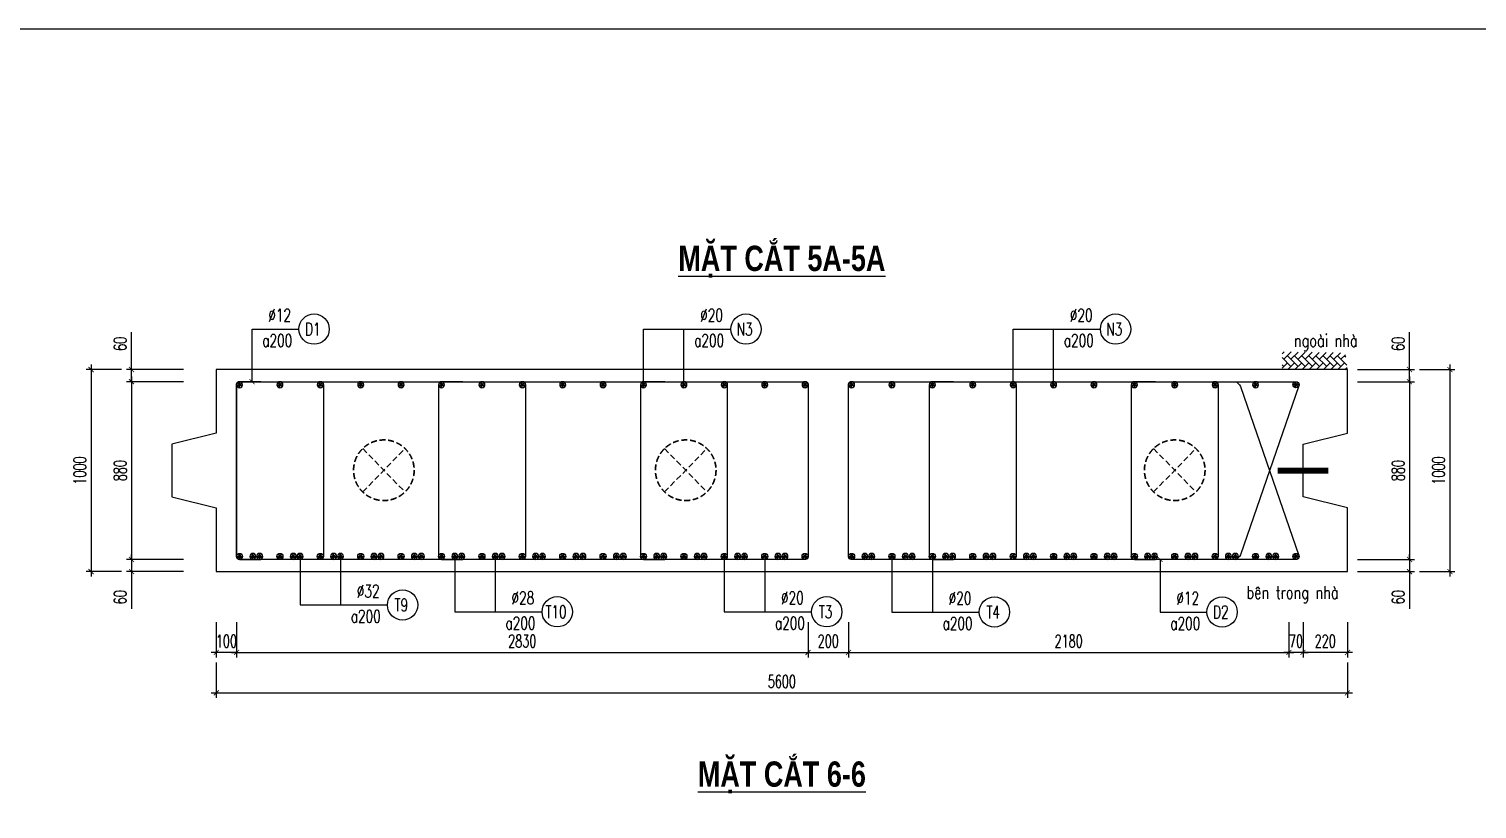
# Model space of a CAD drawing. Header units: millimetres. Extents: x -143570 to 58447, y -1448440 to -1202244.
# Drawn here: x 14641 to 43317, y -1225851 to -1210408 of the extents above; entities that cross this region are included whole.
import ezdxf
from ezdxf.enums import TextEntityAlignment as Align

# ---------------------------------------------------------------- set-up
doc = ezdxf.new("R2010")
doc.units = ezdxf.units.MM
doc.header["$LTSCALE"] = 30
doc.header["$PDMODE"] = 3
doc.linetypes.add('DASHED', pattern=[19.05, 12.7, -6.35])
doc.layers.get('0').update_dxf_attribs({"lineweight": 9})
doc.layers.get('Defpoints').update_dxf_attribs({"lineweight": 9})
for name, color, linetype in [('ccu11-Cotthep', 9, 'Continuous'), ('ccu11-Dim', 8, 'Continuous'), ('ccu11-Hatch', 8, 'Continuous'), ('ccu11-Text', 31, 'Continuous'), ('ccu11-Thay', 7, 'Continuous'), ('ccu11-Thep', 4, 'Continuous'), ('ccu11-Thep doc', 4, 'Continuous'), ('ccu11-Thepdai', 6, 'Continuous')]:
    doc.layers.add(name, color=color, linetype=linetype)
doc.layers.add('ccu11-Khuat', color=9, linetype='DASHED', lineweight=30)
doc.layers.add('Vicom_thep doc', color=1, linetype='Continuous', lineweight=35)
doc.styles.add('ccu11-dim', font='vnsimli.shx', dxfattribs={"width": 0.65, "bigfont": 'bigfont.shx'})
doc.styles.add('ccu11-VnAvH-B', font='')
doc.styles.add('ccu11-vnsimli', font='vnsimli.shx', dxfattribs={"width": 0.8, "bigfont": 'vns.shx'})
doc.styles.add('ccu11-vnsimple', font='vnsimple.shx', dxfattribs={"bigfont": 'bigfont.shx'})
doc.styles.add('ccu11_simli', font='vnsimli.shx', dxfattribs={"width": 0.8})
doc.styles.get('ccu11-VnAvH-B').set_extended_font_data('.VnAvantH', bold=True)
doc.dimstyles.new('ccu11-100', dxfattribs={"dimscale": 100, "dimtxt": 2.5, "dimasz": 1, "dimexe": 1, "dimexo": 2, "dimgap": 1, "dimtad": 1, "dimdec": 0, "dimdsep": 46, "dimtxsty": 'ccu11-dim', "dimblk": 'ARCHTICK', "dimcen": -1, "dimdle": 1, "dimclrd": 256, "dimclre": 256, "dimclrt": 3, "dimadec": 0, "dimazin": 2, "dimtfac": 0.1, "dimtdec": 0, "dimtmove": 0, "dimatfit": 1, "dimldrblk": 'ARCHTICK', "dimfxl": 1, "dimtvp": 0.833333, "dimtolj": 1, "dimtzin": 12, "dimarcsym": 0})
doc.dimstyles.new('ccu11-100x4', dxfattribs={"dimscale": 100, "dimtxt": 2.5, "dimasz": 1, "dimexe": 1, "dimexo": 2, "dimgap": 1, "dimtad": 1, "dimdec": 0, "dimlfac": 0.25, "dimdsep": 46, "dimtxsty": 'ccu11-dim', "dimblk": 'ARCHTICK', "dimcen": -1, "dimdle": 1, "dimclrd": 256, "dimclre": 256, "dimclrt": 3, "dimadec": 0, "dimazin": 2, "dimtfac": 0.1, "dimtdec": 0, "dimtmove": 0, "dimatfit": 1, "dimldrblk": 'ARCHTICK', "dimfxl": 1, "dimtvp": 0.833333, "dimtolj": 1, "dimtzin": 12, "dimarcsym": 0})

# ---------------------------------------------------------------- blocks, each defined once
blk = doc.blocks.new('MCT')
at = {"ltscale": 0.005}
for p, q in [((-0.49, 0), (0.49, 0)), ((0.35, -0.35), (-0.35, 0.35)), ((-0.35, -0.35), (0.35, 0.35)), ((0, -0.49), (0, 0.49))]:
    blk.add_line(p, q, dxfattribs=at)
blk.add_circle((0, 0), 0.492, dxfattribs=at)
blk = doc.blocks.new('*U302')
at = {"layer": 'ccu11-Thep doc', "xscale": -121.9200000001001, "yscale": 121.9200000001001, "zscale": 121.92, "rotation": 270}
blk.add_blockref('MCT', (0, 0), dxfattribs=at)
blk = doc.blocks.new('*U303')
at = {"layer": 'ccu11-Thep doc', "color": 0, "linetype": 'ByBlock', "lineweight": -2, "transparency": 16777216}
for p in [(0, 0), (800, 0), (1600, 0), (2400, 0), (3200, 0), (4000, 0), (4800, 0), (5600, 0), (6400, 0), (7200, 0), (8000, 0), (8800, 0), (9600, 0), (10400, 0), (11200, 0)]:
    blk.add_blockref('*U302', p, dxfattribs=at)
blk = doc.blocks.new('*U304')
at = {"layer": 'ccu11-Thep doc', "xscale": -121.9200000001001, "yscale": 121.9200000001001, "zscale": 121.92, "rotation": 270}
blk.add_blockref('MCT', (0, 0), dxfattribs=at)
blk = doc.blocks.new('*U305')
at = {"layer": 'ccu11-Thep doc', "color": 0, "linetype": 'ByBlock', "lineweight": -2, "transparency": 16777216}
for p in [(0, 0), (800, 0), (1600, 0), (2400, 0), (3200, 0), (4000, 0), (4800, 0), (5600, 0), (6400, 0), (7200, 0), (8000, 0), (8800, 0), (9600, 0), (10400, 0), (11200, 0)]:
    blk.add_blockref('*U304', p, dxfattribs=at)
blk = doc.blocks.new('*U306')
at = {"layer": 'ccu11-Thep doc', "xscale": -121.9200000001001, "yscale": 121.9200000001001, "zscale": 121.92, "rotation": 270}
blk.add_blockref('MCT', (0, 0), dxfattribs=at)
blk = doc.blocks.new('*U307')
at = {"layer": 'ccu11-Thep doc', "color": 0, "linetype": 'ByBlock', "lineweight": -2, "transparency": 16777216}
for p in [(0, 0), (800, 0), (1600, 0), (2400, 0), (3200, 0), (4000, 0), (4800, 0), (5600, 0), (6400, 0), (7200, 0), (8000, 0)]:
    blk.add_blockref('*U306', p, dxfattribs=at)
blk = doc.blocks.new('*U308')
at = {"layer": 'ccu11-Thep doc', "xscale": -121.9200000001001, "yscale": 121.9200000001001, "zscale": 121.92, "rotation": 270}
blk.add_blockref('MCT', (0, 0), dxfattribs=at)
blk = doc.blocks.new('*U309')
at = {"layer": 'ccu11-Thep doc', "color": 0, "linetype": 'ByBlock', "lineweight": -2, "transparency": 16777216}
for p in [(0, 0), (800, 0), (1600, 0), (2400, 0), (3200, 0), (4000, 0), (4800, 0), (5600, 0), (6400, 0), (7200, 0), (8000, 0)]:
    blk.add_blockref('*U308', p, dxfattribs=at)
blk = doc.blocks.new('_ARCHTICK')
at = {"color": 0, "linetype": 'ByBlock', "const_width": 0.15}
blk.add_lwpolyline([(-0.5, -0.5), (0.5, 0.5)], dxfattribs=at)
blk = doc.blocks.new('*D310')
at = {"layer": 'ccu11-Dim', "linetype": 'ByBlock', "lineweight": -2, "ltscale": 30, "transparency": 16777216}
for p, q in [((16671, -1217151), (16671, -1216411)), ((17699, -1217151), (16571, -1217151)), ((16671, -1217391), (16671, -1217151)), ((17699, -1217391), (16571, -1217391)), ((16671, -1217391), (16671, -1217491))]:
    blk.add_line(p, q, dxfattribs=at)
at = {"layer": 'Defpoints', "color": 0, "linetype": 'ByBlock', "ltscale": 30, "transparency": 16777216}
for p in [(17899, -1217151), (16671, -1217391), (17899, -1217391)]:
    blk.add_point(p, dxfattribs=at)
at = {"layer": 'ccu11-Dim', "linetype": 'ByBlock', "lineweight": -2, "ltscale": 30, "transparency": 16777216, "xscale": 100, "yscale": 100, "zscale": 100}
for p, rotation in [((16671, -1217151), 270), ((16671, -1217391), 90)]:
    blk.add_blockref('_ARCHTICK', p, dxfattribs=dict(at, rotation=rotation))
at = {"layer": 'ccu11-Dim', "color": 3, "linetype": 'ByBlock', "ltscale": 30, "transparency": 16777216, "insert": (16446, -1216643), "char_height": 250, "attachment_point": 5, "rotation": 90, "style": 'ccu11-dim'}
blk.add_mtext('\\A1;60', dxfattribs=at)
blk = doc.blocks.new('*D311')
at = {"layer": 'ccu11-Dim', "linetype": 'ByBlock', "lineweight": -2, "ltscale": 30, "transparency": 16777216}
for p, q in [((16671, -1217291), (16671, -1221011)), ((17699, -1217391), (16571, -1217391)), ((17699, -1220911), (16571, -1220911))]:
    blk.add_line(p, q, dxfattribs=at)
at = {"layer": 'Defpoints', "color": 0, "linetype": 'ByBlock', "ltscale": 30, "transparency": 16777216}
for p in [(17899, -1217391), (16671, -1220911), (17899, -1220911)]:
    blk.add_point(p, dxfattribs=at)
at = {"layer": 'ccu11-Dim', "linetype": 'ByBlock', "lineweight": -2, "ltscale": 30, "transparency": 16777216, "xscale": 100, "yscale": 100, "zscale": 100}
for p, rotation in [((16671, -1217391), 90), ((16671, -1220911), 270)]:
    blk.add_blockref('_ARCHTICK', p, dxfattribs=dict(at, rotation=rotation))
at = {"layer": 'ccu11-Dim', "color": 3, "linetype": 'ByBlock', "ltscale": 30, "transparency": 16777216, "insert": (16446, -1219151), "char_height": 250, "attachment_point": 5, "rotation": 90, "style": 'ccu11-dim'}
blk.add_mtext('\\A1;880', dxfattribs=at)
blk = doc.blocks.new('*D312')
at = {"layer": 'ccu11-Dim', "linetype": 'ByBlock', "lineweight": -2, "ltscale": 30, "transparency": 16777216}
for p, q in [((17699, -1220911), (16571, -1220911)), ((16671, -1220911), (16671, -1220811)), ((16671, -1220911), (16671, -1221151)), ((17699, -1221151), (16571, -1221151)), ((16671, -1221151), (16671, -1221890))]:
    blk.add_line(p, q, dxfattribs=at)
at = {"layer": 'Defpoints', "color": 0, "linetype": 'ByBlock', "ltscale": 30, "transparency": 16777216}
for p in [(16671, -1220911), (17899, -1220911), (17899, -1221151)]:
    blk.add_point(p, dxfattribs=at)
at = {"layer": 'ccu11-Dim', "linetype": 'ByBlock', "lineweight": -2, "ltscale": 30, "transparency": 16777216, "xscale": 100, "yscale": 100, "zscale": 100}
for p, rotation in [((16671, -1220911), 270), ((16671, -1221151), 90)]:
    blk.add_blockref('_ARCHTICK', p, dxfattribs=dict(at, rotation=rotation))
at = {"layer": 'ccu11-Dim', "color": 3, "linetype": 'ByBlock', "ltscale": 30, "transparency": 16777216, "insert": (16446, -1221659), "char_height": 250, "attachment_point": 5, "rotation": 90, "style": 'ccu11-dim'}
blk.add_mtext('\\A1;60', dxfattribs=at)
blk = doc.blocks.new('*D313')
at = {"layer": 'ccu11-Dim', "linetype": 'ByBlock', "lineweight": -2, "ltscale": 30, "transparency": 16777216}
for p, q in [((16471, -1217151), (15771, -1217151)), ((15871, -1217051), (15871, -1221251)), ((16471, -1221151), (15771, -1221151))]:
    blk.add_line(p, q, dxfattribs=at)
at = {"layer": 'Defpoints', "color": 0, "linetype": 'ByBlock', "ltscale": 30, "transparency": 16777216}
for p in [(16671, -1217151), (15871, -1221151), (16671, -1221151)]:
    blk.add_point(p, dxfattribs=at)
at = {"layer": 'ccu11-Dim', "linetype": 'ByBlock', "lineweight": -2, "ltscale": 30, "transparency": 16777216, "xscale": 100, "yscale": 100, "zscale": 100}
for p, rotation in [((15871, -1217151), 90), ((15871, -1221151), 270)]:
    blk.add_blockref('_ARCHTICK', p, dxfattribs=dict(at, rotation=rotation))
at = {"layer": 'ccu11-Dim', "color": 3, "linetype": 'ByBlock', "ltscale": 30, "transparency": 16777216, "insert": (15646, -1219151), "char_height": 250, "attachment_point": 5, "rotation": 90, "style": 'ccu11-dim'}
blk.add_mtext('\\A1;1000', dxfattribs=at)
blk = doc.blocks.new('*D314')
at = {"layer": 'ccu11-Dim', "linetype": 'ByBlock', "lineweight": -2, "ltscale": 30, "transparency": 16777216}
for p, q in [((39871, -1222151), (39871, -1222851)), ((40751, -1222151), (40751, -1222851)), ((40851, -1222751), (39771, -1222751))]:
    blk.add_line(p, q, dxfattribs=at)
at = {"layer": 'Defpoints', "color": 0, "linetype": 'ByBlock', "ltscale": 30, "transparency": 16777216}
for p in [(39871, -1221951), (40751, -1221951), (39871, -1222751)]:
    blk.add_point(p, dxfattribs=at)
at = {"layer": 'ccu11-Dim', "linetype": 'ByBlock', "lineweight": -2, "ltscale": 30, "transparency": 16777216, "xscale": 100, "yscale": 100, "zscale": 100, "rotation": 180}
blk.add_blockref('_ARCHTICK', (39871, -1222751), dxfattribs=at)
at = {"layer": 'ccu11-Dim', "linetype": 'ByBlock', "lineweight": -2, "ltscale": 30, "transparency": 16777216, "xscale": 100, "yscale": 100, "zscale": 100}
blk.add_blockref('_ARCHTICK', (40751, -1222751), dxfattribs=at)
at = {"layer": 'ccu11-Dim', "color": 3, "linetype": 'ByBlock', "ltscale": 30, "transparency": 16777216, "insert": (40311, -1222526), "char_height": 250, "attachment_point": 5, "style": 'ccu11-dim'}
blk.add_mtext('\\A1;220', dxfattribs=at)
blk = doc.blocks.new('*D315')
at = {"layer": 'ccu11-Dim', "linetype": 'ByBlock', "lineweight": -2, "ltscale": 30, "transparency": 16777216}
for p, q in [((18351, -1222951), (18351, -1223651)), ((40751, -1222951), (40751, -1223651)), ((18251, -1223551), (40851, -1223551))]:
    blk.add_line(p, q, dxfattribs=at)
at = {"layer": 'Defpoints', "color": 0, "linetype": 'ByBlock', "ltscale": 30, "transparency": 16777216}
for p in [(18351, -1222751), (40751, -1222751), (40751, -1223551)]:
    blk.add_point(p, dxfattribs=at)
at = {"layer": 'ccu11-Dim', "linetype": 'ByBlock', "lineweight": -2, "ltscale": 30, "transparency": 16777216, "xscale": 100, "yscale": 100, "zscale": 100, "rotation": 180}
blk.add_blockref('_ARCHTICK', (18351, -1223551), dxfattribs=at)
at = {"layer": 'ccu11-Dim', "linetype": 'ByBlock', "lineweight": -2, "ltscale": 30, "transparency": 16777216, "xscale": 100, "yscale": 100, "zscale": 100}
blk.add_blockref('_ARCHTICK', (40751, -1223551), dxfattribs=at)
at = {"layer": 'ccu11-Dim', "color": 3, "linetype": 'ByBlock', "ltscale": 30, "transparency": 16777216, "insert": (29551, -1223326), "char_height": 250, "attachment_point": 5, "style": 'ccu11-dim'}
blk.add_mtext('\\A1;5600', dxfattribs=at)
blk = doc.blocks.new('*D316')
at = {"layer": 'ccu11-Dim', "linetype": 'ByBlock', "lineweight": -2, "ltscale": 30, "transparency": 16777216}
for p, q in [((39591, -1222151), (39591, -1222851)), ((39871, -1222151), (39871, -1222851)), ((39591, -1222751), (39491, -1222751)), ((39871, -1222751), (39591, -1222751)), ((39871, -1222751), (39971, -1222751))]:
    blk.add_line(p, q, dxfattribs=at)
at = {"layer": 'Defpoints', "color": 0, "linetype": 'ByBlock', "ltscale": 30, "transparency": 16777216}
for p in [(39591, -1221951), (39871, -1221951), (39591, -1222751)]:
    blk.add_point(p, dxfattribs=at)
at = {"layer": 'ccu11-Dim', "linetype": 'ByBlock', "lineweight": -2, "ltscale": 30, "transparency": 16777216, "xscale": 100, "yscale": 100, "zscale": 100}
blk.add_blockref('_ARCHTICK', (39591, -1222751), dxfattribs=at)
at = {"layer": 'ccu11-Dim', "linetype": 'ByBlock', "lineweight": -2, "ltscale": 30, "transparency": 16777216, "xscale": 100, "yscale": 100, "zscale": 100, "rotation": 180}
blk.add_blockref('_ARCHTICK', (39871, -1222751), dxfattribs=at)
at = {"layer": 'ccu11-Dim', "color": 3, "linetype": 'ByBlock', "ltscale": 30, "transparency": 16777216, "insert": (39731, -1222526), "char_height": 250, "attachment_point": 5, "style": 'ccu11-dim'}
blk.add_mtext('\\A1;70', dxfattribs=at)
blk = doc.blocks.new('*D317')
at = {"layer": 'ccu11-Dim', "linetype": 'ByBlock', "lineweight": -2, "ltscale": 30, "transparency": 16777216}
for p, q in [((30069, -1222151), (30069, -1222851)), ((30869, -1222151), (30869, -1222851)), ((29969, -1222751), (30969, -1222751))]:
    blk.add_line(p, q, dxfattribs=at)
at = {"layer": 'Defpoints', "color": 0, "linetype": 'ByBlock', "ltscale": 30, "transparency": 16777216}
for p in [(30069, -1221951), (30869, -1221951), (30869, -1222751)]:
    blk.add_point(p, dxfattribs=at)
at = {"layer": 'ccu11-Dim', "linetype": 'ByBlock', "lineweight": -2, "ltscale": 30, "transparency": 16777216, "xscale": 100, "yscale": 100, "zscale": 100, "rotation": 180}
blk.add_blockref('_ARCHTICK', (30069, -1222751), dxfattribs=at)
at = {"layer": 'ccu11-Dim', "linetype": 'ByBlock', "lineweight": -2, "ltscale": 30, "transparency": 16777216, "xscale": 100, "yscale": 100, "zscale": 100}
blk.add_blockref('_ARCHTICK', (30869, -1222751), dxfattribs=at)
at = {"layer": 'ccu11-Dim', "color": 3, "linetype": 'ByBlock', "ltscale": 30, "transparency": 16777216, "insert": (30469, -1222526), "char_height": 250, "attachment_point": 5, "style": 'ccu11-dim'}
blk.add_mtext('\\A1;200', dxfattribs=at)
blk = doc.blocks.new('*D318')
at = {"layer": 'ccu11-Dim', "linetype": 'ByBlock', "lineweight": -2, "ltscale": 30, "transparency": 16777216}
for p, q in [((30869, -1222151), (30869, -1222851)), ((39591, -1222151), (39591, -1222851)), ((30769, -1222751), (39691, -1222751))]:
    blk.add_line(p, q, dxfattribs=at)
at = {"layer": 'Defpoints', "color": 0, "linetype": 'ByBlock', "ltscale": 30, "transparency": 16777216}
for p in [(30869, -1221951), (39591, -1221951), (39591, -1222751)]:
    blk.add_point(p, dxfattribs=at)
at = {"layer": 'ccu11-Dim', "linetype": 'ByBlock', "lineweight": -2, "ltscale": 30, "transparency": 16777216, "xscale": 100, "yscale": 100, "zscale": 100, "rotation": 180}
blk.add_blockref('_ARCHTICK', (30869, -1222751), dxfattribs=at)
at = {"layer": 'ccu11-Dim', "linetype": 'ByBlock', "lineweight": -2, "ltscale": 30, "transparency": 16777216, "xscale": 100, "yscale": 100, "zscale": 100}
blk.add_blockref('_ARCHTICK', (39591, -1222751), dxfattribs=at)
at = {"layer": 'ccu11-Dim', "color": 3, "linetype": 'ByBlock', "ltscale": 30, "transparency": 16777216, "insert": (35230, -1222526), "char_height": 250, "attachment_point": 5, "style": 'ccu11-dim'}
blk.add_mtext('\\A1;2180', dxfattribs=at)
blk = doc.blocks.new('*D319')
at = {"layer": 'ccu11-Dim', "linetype": 'ByBlock', "lineweight": -2, "ltscale": 30, "transparency": 16777216}
for p, q in [((18751, -1222151), (18751, -1222851)), ((30069, -1222151), (30069, -1222851)), ((18651, -1222751), (30169, -1222751))]:
    blk.add_line(p, q, dxfattribs=at)
at = {"layer": 'Defpoints', "color": 0, "linetype": 'ByBlock', "ltscale": 30, "transparency": 16777216}
for p in [(18751, -1221951), (30069, -1221951), (30069, -1222751)]:
    blk.add_point(p, dxfattribs=at)
at = {"layer": 'ccu11-Dim', "linetype": 'ByBlock', "lineweight": -2, "ltscale": 30, "transparency": 16777216, "xscale": 100, "yscale": 100, "zscale": 100, "rotation": 180}
blk.add_blockref('_ARCHTICK', (18751, -1222751), dxfattribs=at)
at = {"layer": 'ccu11-Dim', "linetype": 'ByBlock', "lineweight": -2, "ltscale": 30, "transparency": 16777216, "xscale": 100, "yscale": 100, "zscale": 100}
blk.add_blockref('_ARCHTICK', (30069, -1222751), dxfattribs=at)
at = {"layer": 'ccu11-Dim', "color": 3, "linetype": 'ByBlock', "ltscale": 30, "transparency": 16777216, "insert": (24410, -1222526), "char_height": 250, "attachment_point": 5, "style": 'ccu11-dim'}
blk.add_mtext('\\A1;2830', dxfattribs=at)
blk = doc.blocks.new('*D320')
at = {"layer": 'ccu11-Dim', "linetype": 'ByBlock', "lineweight": -2, "ltscale": 30, "transparency": 16777216}
for p, q in [((18351, -1222151), (18351, -1222851)), ((18751, -1222151), (18751, -1222851)), ((18351, -1222751), (18251, -1222751)), ((18751, -1222751), (18351, -1222751)), ((18751, -1222751), (18851, -1222751))]:
    blk.add_line(p, q, dxfattribs=at)
at = {"layer": 'Defpoints', "color": 0, "linetype": 'ByBlock', "ltscale": 30, "transparency": 16777216}
for p in [(18351, -1221951), (18751, -1221951), (18351, -1222751)]:
    blk.add_point(p, dxfattribs=at)
at = {"layer": 'ccu11-Dim', "linetype": 'ByBlock', "lineweight": -2, "ltscale": 30, "transparency": 16777216, "xscale": 100, "yscale": 100, "zscale": 100}
blk.add_blockref('_ARCHTICK', (18351, -1222751), dxfattribs=at)
at = {"layer": 'ccu11-Dim', "linetype": 'ByBlock', "lineweight": -2, "ltscale": 30, "transparency": 16777216, "xscale": 100, "yscale": 100, "zscale": 100, "rotation": 180}
blk.add_blockref('_ARCHTICK', (18751, -1222751), dxfattribs=at)
at = {"layer": 'ccu11-Dim', "color": 3, "linetype": 'ByBlock', "ltscale": 30, "transparency": 16777216, "insert": (18551, -1222526), "char_height": 250, "attachment_point": 5, "style": 'ccu11-dim'}
blk.add_mtext('\\A1;100', dxfattribs=at)
blk = doc.blocks.new('SHD')
at = {"layer": 'ccu11-Cotthep'}
blk.add_circle((300, 0), 300, dxfattribs=at)
at = {"layer": 'ccu11-Cotthep', "color": 31, "style": 'ccu11_simli', "width": 0.8}
blk.add_attdef('DK', text='', height=250, dxfattribs=at).set_placement((-101, 65), align=Align.BOTTOM_RIGHT)
blk.add_attdef('KH', text='', height=250, dxfattribs=at).set_placement((300, 0), align=Align.MIDDLE)
blk.add_attdef('KC', text='', height=250, dxfattribs=at).set_placement((-101, -142), align=Align.TOP_RIGHT)
blk = doc.blocks.new('*D321')
at = {"layer": 'ccu11-Dim', "linetype": 'ByBlock', "lineweight": -2, "ltscale": 30, "transparency": 16777216}
for p, q in [((41979, -1217151), (41979, -1216411)), ((40951, -1217151), (42079, -1217151)), ((41979, -1217391), (41979, -1217151)), ((40951, -1217391), (42079, -1217391)), ((41979, -1217391), (41979, -1217491))]:
    blk.add_line(p, q, dxfattribs=at)
at = {"layer": 'Defpoints', "color": 0, "linetype": 'ByBlock', "ltscale": 30, "transparency": 16777216}
for p in [(40751, -1217151), (40751, -1217391), (41979, -1217391)]:
    blk.add_point(p, dxfattribs=at)
at = {"layer": 'ccu11-Dim', "linetype": 'ByBlock', "lineweight": -2, "ltscale": 30, "transparency": 16777216, "xscale": 100, "yscale": 100, "zscale": 100}
for p, rotation in [((41979, -1217151), 270), ((41979, -1217391), 90)]:
    blk.add_blockref('_ARCHTICK', p, dxfattribs=dict(at, rotation=rotation))
at = {"layer": 'ccu11-Dim', "color": 3, "linetype": 'ByBlock', "ltscale": 30, "transparency": 16777216, "insert": (41754, -1216643), "char_height": 250, "attachment_point": 5, "rotation": 90, "style": 'ccu11-dim'}
blk.add_mtext('\\A1;60', dxfattribs=at)
blk = doc.blocks.new('*D322')
at = {"layer": 'ccu11-Dim', "linetype": 'ByBlock', "lineweight": -2, "ltscale": 30, "transparency": 16777216}
for p, q in [((41979, -1217291), (41979, -1221011)), ((40951, -1217391), (42079, -1217391)), ((40951, -1220911), (42079, -1220911))]:
    blk.add_line(p, q, dxfattribs=at)
at = {"layer": 'Defpoints', "color": 0, "linetype": 'ByBlock', "ltscale": 30, "transparency": 16777216}
for p in [(40751, -1217391), (40751, -1220911), (41979, -1220911)]:
    blk.add_point(p, dxfattribs=at)
at = {"layer": 'ccu11-Dim', "linetype": 'ByBlock', "lineweight": -2, "ltscale": 30, "transparency": 16777216, "xscale": 100, "yscale": 100, "zscale": 100}
for p, rotation in [((41979, -1217391), 90), ((41979, -1220911), 270)]:
    blk.add_blockref('_ARCHTICK', p, dxfattribs=dict(at, rotation=rotation))
at = {"layer": 'ccu11-Dim', "color": 3, "linetype": 'ByBlock', "ltscale": 30, "transparency": 16777216, "insert": (41754, -1219151), "char_height": 250, "attachment_point": 5, "rotation": 90, "style": 'ccu11-dim'}
blk.add_mtext('\\A1;880', dxfattribs=at)
blk = doc.blocks.new('*D323')
at = {"layer": 'ccu11-Dim', "linetype": 'ByBlock', "lineweight": -2, "ltscale": 30, "transparency": 16777216}
for p, q in [((40951, -1220911), (42079, -1220911)), ((41979, -1220911), (41979, -1220811)), ((41979, -1220911), (41979, -1221151)), ((40951, -1221151), (42079, -1221151)), ((41979, -1221151), (41979, -1221890))]:
    blk.add_line(p, q, dxfattribs=at)
at = {"layer": 'Defpoints', "color": 0, "linetype": 'ByBlock', "ltscale": 30, "transparency": 16777216}
for p in [(40751, -1220911), (41979, -1220911), (40751, -1221151)]:
    blk.add_point(p, dxfattribs=at)
at = {"layer": 'ccu11-Dim', "linetype": 'ByBlock', "lineweight": -2, "ltscale": 30, "transparency": 16777216, "xscale": 100, "yscale": 100, "zscale": 100}
for p, rotation in [((41979, -1220911), 270), ((41979, -1221151), 90)]:
    blk.add_blockref('_ARCHTICK', p, dxfattribs=dict(at, rotation=rotation))
at = {"layer": 'ccu11-Dim', "color": 3, "linetype": 'ByBlock', "ltscale": 30, "transparency": 16777216, "insert": (41754, -1221659), "char_height": 250, "attachment_point": 5, "rotation": 90, "style": 'ccu11-dim'}
blk.add_mtext('\\A1;60', dxfattribs=at)
blk = doc.blocks.new('*D324')
at = {"layer": 'ccu11-Dim', "linetype": 'ByBlock', "lineweight": -2, "ltscale": 30, "transparency": 16777216}
for p, q in [((42179, -1217151), (42879, -1217151)), ((42779, -1217051), (42779, -1221251)), ((42179, -1221151), (42879, -1221151))]:
    blk.add_line(p, q, dxfattribs=at)
at = {"layer": 'Defpoints', "color": 0, "linetype": 'ByBlock', "ltscale": 30, "transparency": 16777216}
for p in [(41979, -1217151), (41979, -1221151), (42779, -1221151)]:
    blk.add_point(p, dxfattribs=at)
at = {"layer": 'ccu11-Dim', "linetype": 'ByBlock', "lineweight": -2, "ltscale": 30, "transparency": 16777216, "xscale": 100, "yscale": 100, "zscale": 100}
for p, rotation in [((42779, -1217151), 90), ((42779, -1221151), 270)]:
    blk.add_blockref('_ARCHTICK', p, dxfattribs=dict(at, rotation=rotation))
at = {"layer": 'ccu11-Dim', "color": 3, "linetype": 'ByBlock', "ltscale": 30, "transparency": 16777216, "insert": (42554, -1219151), "char_height": 250, "attachment_point": 5, "rotation": 90, "style": 'ccu11-dim'}
blk.add_mtext('\\A1;1000', dxfattribs=at)
blk = doc.blocks.new('ccu11_block_thep')
at = {"layer": 'ccu11-Thep', "color": 3}
for p, q in [((-0.4, 0), (0.4, 0)), ((-0.28, 0.28), (0.28, -0.28)), ((0.28, 0.28), (-0.28, -0.28)), ((0, 0.4), (0, -0.4))]:
    blk.add_line(p, q, dxfattribs=at)
at = {"layer": 'ccu11-Thep', "color": 1, "const_width": 0.0667}
blk.add_lwpolyline([(-0.4, 0, 1), (0.4, 0, 1), (-0.4, 0, 1)], format="xyb", dxfattribs=at)
at = {"layer": 'ccu11-Thep', "color": 1}
blk.add_circle((0, 0), 0.4, dxfattribs=at)
blk = doc.blocks.new('*U328')
at = {"layer": 'Vicom_thep doc', "xscale": -150, "yscale": 150, "zscale": 150, "rotation": 180}
blk.add_blockref('ccu11_block_thep', (0, 0), dxfattribs=at)
blk = doc.blocks.new('*U325')
at = {"layer": 'ccu11-Thep doc', "color": 0, "linetype": 'ByBlock', "lineweight": -2, "transparency": 16777216}
for p in [(0, 0), (800, 0), (1600, 0), (2400, 0), (3200, 0), (4000, 0), (4800, 0), (5600, 0), (6400, 0), (7200, 0), (8000, 0), (8800, 0), (9600, 0), (10400, 0)]:
    blk.add_blockref('*U328', p, dxfattribs=at)
blk = doc.blocks.new('*U326')
at = {"layer": 'Vicom_thep doc', "xscale": -150, "yscale": 150, "zscale": 150, "rotation": 180}
blk.add_blockref('ccu11_block_thep', (0, 0), dxfattribs=at)
blk = doc.blocks.new('*U327')
at = {"layer": 'ccu11-Thep doc', "color": 0, "linetype": 'ByBlock', "lineweight": -2, "transparency": 16777216}
for p in [(0, 0), (800, 0), (1600, 0), (2400, 0), (3200, 0), (4000, 0), (4800, 0), (5600, 0), (6400, 0), (7200, 0), (8000, 0)]:
    blk.add_blockref('*U326', p, dxfattribs=at)
blk = doc.blocks.new('*U329')
at = {"layer": 'Vicom_thep doc', "xscale": -150, "yscale": 150, "zscale": 150, "rotation": 180}
blk.add_blockref('ccu11_block_thep', (0, 0), dxfattribs=at)
blk = doc.blocks.new('*U330')
at = {"layer": 'ccu11-Thep doc', "color": 0, "linetype": 'ByBlock', "lineweight": -2, "transparency": 16777216}
for p in [(0, 0), (800, 0), (1600, 0), (2400, 0), (3200, 0), (4000, 0), (4800, 0), (5600, 0), (6400, 0), (7200, 0), (8000, 0), (8800, 0), (9600, 0), (10400, 0)]:
    blk.add_blockref('*U329', p, dxfattribs=at)
blk = doc.blocks.new('*U331')
at = {"layer": 'Vicom_thep doc', "xscale": -150, "yscale": 150, "zscale": 150, "rotation": 180}
blk.add_blockref('ccu11_block_thep', (0, 0), dxfattribs=at)
blk = doc.blocks.new('*U332')
at = {"layer": 'ccu11-Thep doc', "color": 0, "linetype": 'ByBlock', "lineweight": -2, "transparency": 16777216}
for p in [(0, 0), (800, 0), (1600, 0), (2400, 0), (3200, 0), (4000, 0), (4800, 0), (5600, 0), (6400, 0), (7200, 0), (8000, 0)]:
    blk.add_blockref('*U331', p, dxfattribs=at)

msp = doc.modelspace()

# ---------------------------------------------------------------- hatches: boundary and pattern name
at = {"layer": 'ccu11-Hatch', "ltscale": 10}
h = msp.add_hatch(dxfattribs=at)
h.set_pattern_fill('AR-HBONE', color=256, scale=25, angle=270, style=0)
h.set_pattern_definition([(45, (-3222392.23, 559305.45), (141.4213562, 4e-14), [300, -100]), (315, (-3222321.52, 559376.16), (141.4213562, 4e-14), [300, -100])])
h.paths.add_polyline_path([(39458.27, -1216798.02), (39458.27, -1217150.75), (40750.63, -1217150.75), (40707.77, -1216819.44)])

# ---------------------------------------------------------------- linework, layer by layer
at = {"layer": 'ccu11-Khuat', "ltscale": 0.3}
for p, q in [((21249.72, -1218715.04), (22087.95, -1219573.74)), ((21249.72, -1219573.74), (22087.95, -1218715.04)), ((27227.63, -1218715.04), (28065.86, -1219573.74)), ((27227.63, -1219573.74), (28065.86, -1218715.04)), ((36911.51, -1218715.04), (37749.74, -1219573.74)), ((36911.51, -1219573.74), (37749.74, -1218715.04))]:
    msp.add_line(p, q, dxfattribs=at)
for centre in [(21668.84, -1219144.39), (27646.74, -1219144.39), (37330.63, -1219144.39)]:
    msp.add_circle(centre, 600, dxfattribs=at)
at = {"layer": 'ccu11-Thay'}
for points in [[(-25652.83, -1210408.39), (58447.17, -1210408.39), (58447.17, -1269879.11), (-25652.83, -1269879.11)], [(18350.63, -1221150.75), (40750.63, -1221150.75), (40750.63, -1219890.75), (39870.86, -1219670.75), (39870.86, -1218630.75), (40750.63, -1218410.75), (40750.63, -1217150.75), (18350.63, -1217150.75), (18350.63, -1218410.75), (17470.86, -1218630.75), (17470.86, -1219670.75), (18350.63, -1219890.75)]]:
    msp.add_lwpolyline(points, close=True, dxfattribs=at)
at = {"layer": 'ccu11-Thep', "const_width": 120}
msp.add_lwpolyline([(39370.63, -1219150.75), (40370.63, -1219150.75)], dxfattribs=at)
at = {"layer": 'ccu11-Thepdai'}
for points in [[(19230.63, -1217390.75), (18810.63, -1217390.75, 0.41421356), (18750.63, -1217450.75), (18750.63, -1220850.75, 0.41421356), (18810.63, -1220910.75), (19230.63, -1220910.75)], [(30020.63, -1220910.75), (18810.63, -1220910.75, -0.41421356), (18750.63, -1220850.75), (18750.63, -1217440.75, -0.41421356), (18800.63, -1217390.75), (30020.63, -1217390.75, -0.41421356), (30070.63, -1217440.75), (30070.63, -1220860.75, -0.41421356), (30020.63, -1220910.75)], [(19990.63, -1217390.75), (20410.63, -1217390.75, -0.41421356), (20470.63, -1217450.75), (20470.63, -1220850.75, -0.41421356), (20410.63, -1220910.75), (19990.63, -1220910.75)], [(23230.63, -1217390.75), (22810.63, -1217390.75, 0.41421356), (22750.63, -1217450.75), (22750.63, -1220850.75, 0.41421356), (22810.63, -1220910.75), (23230.63, -1220910.75)], [(23990.63, -1217390.75), (24410.63, -1217390.75, -0.41421356), (24470.63, -1217450.75), (24470.63, -1220850.75, -0.41421356), (24410.63, -1220910.75), (23990.63, -1220910.75)], [(27230.63, -1217390.75), (26810.63, -1217390.75, 0.41421356), (26750.63, -1217450.75), (26750.63, -1220850.75, 0.41421356), (26810.63, -1220910.75), (27230.63, -1220910.75)], [(27990.63, -1217390.75), (28410.63, -1217390.75, -0.41421356), (28470.63, -1217450.75), (28470.63, -1220850.75, -0.41421356), (28410.63, -1220910.75), (27990.63, -1220910.75)], [(37802.43, -1217390.75), (38522.89, -1217390.75, -0.23620228), (38634.66, -1217483.5), (39788.54, -1220830.25, -0.5204497), (39732.15, -1220910.75), (30920.63, -1220910.75, -0.41421356), (30870.63, -1220860.75), (30870.63, -1217440.75, -0.41421356), (30920.63, -1217390.75), (39732.15, -1217390.75, -0.5204497), (39788.54, -1217471.25), (38634.66, -1220818, -0.23620228), (38522.89, -1220910.75), (37802.43, -1220910.75)], [(32950.63, -1217390.75), (32530.63, -1217390.75, 0.41421356), (32470.63, -1217450.75), (32470.63, -1220850.75, 0.41421356), (32530.63, -1220910.75), (32950.63, -1220910.75)], [(33710.63, -1217390.75), (34130.63, -1217390.75, -0.41421356), (34190.63, -1217450.75), (34190.63, -1220850.75, -0.41421356), (34130.63, -1220910.75), (33710.63, -1220910.75)], [(36950.63, -1217390.75), (36530.63, -1217390.75, 0.41421356), (36470.63, -1217450.75), (36470.63, -1220850.75, 0.41421356), (36530.63, -1220910.75), (36950.63, -1220910.75)], [(37710.63, -1217390.75), (38130.63, -1217390.75, -0.41421356), (38190.63, -1217450.75), (38190.63, -1220850.75, -0.41421356), (38130.63, -1220910.75), (37710.63, -1220910.75)]]:
    msp.add_lwpolyline(points, format="xyb", dxfattribs=at)

# ---------------------------------------------------------------- block references
at = {"layer": 'ccu11-Cotthep'}
ref = msp.add_blockref('SHD', (19986.82, -1216350.39), dxfattribs=at)
ref.add_attrib('KH', 'D1', dxfattribs={"color": 31, "height": 250, "style": 'ccu11-vnsimple', "width": 0.7}).set_placement((20261.82, -1216350.39), align=Align.MIDDLE_CENTER)
ref.add_attrib('KC', 'a200', dxfattribs={"color": 31, "height": 250, "style": 'ccu11-vnsimple', "width": 0.7}).set_placement((19558.24, -1216450.39), align=Align.TOP_CENTER)
ref.add_attrib('DK', '`12', dxfattribs={"color": 31, "height": 250, "style": 'ccu11-vnsimple', "width": 0.7}).set_placement((19606.03, -1216275.39), align=Align.BOTTOM_CENTER)
ref = msp.add_blockref('SHD', (28539.63, -1216350.39), dxfattribs=at)
ref.add_attrib('KH', 'N3', dxfattribs={"color": 31, "height": 250, "style": 'ccu11-vnsimple', "width": 0.7}).set_placement((28814.63, -1216350.39), align=Align.MIDDLE_CENTER)
ref.add_attrib('KC', 'a200', dxfattribs={"color": 31, "height": 250, "style": 'ccu11-vnsimple', "width": 0.7}).set_placement((28111.05, -1216450.39), align=Align.TOP_CENTER)
ref.add_attrib('DK', '`20', dxfattribs={"color": 31, "height": 250, "style": 'ccu11-vnsimple', "width": 0.7}).set_placement((28158.84, -1216275.39), align=Align.BOTTOM_CENTER)
ref = msp.add_blockref('SHD', (35859.63, -1216350.39), dxfattribs=at)
ref.add_attrib('KH', 'N3', dxfattribs={"color": 31, "height": 250, "style": 'ccu11-vnsimple', "width": 0.7}).set_placement((36134.63, -1216350.39), align=Align.MIDDLE_CENTER)
ref.add_attrib('KC', 'a200', dxfattribs={"color": 31, "height": 250, "style": 'ccu11-vnsimple', "width": 0.7}).set_placement((35431.05, -1216450.39), align=Align.TOP_CENTER)
ref.add_attrib('DK', '`20', dxfattribs={"color": 31, "height": 250, "style": 'ccu11-vnsimple', "width": 0.7}).set_placement((35478.84, -1216275.39), align=Align.BOTTOM_CENTER)
ref = msp.add_blockref('SHD', (21739.63, -1221811.38), dxfattribs=at)
ref.add_attrib('KH', 'T9', dxfattribs={"color": 31, "height": 250, "style": 'ccu11-vnsimple', "width": 0.7}).set_placement((22014.63, -1221811.38), align=Align.MIDDLE_CENTER)
ref.add_attrib('KC', 'a200', dxfattribs={"color": 31, "height": 250, "style": 'ccu11-vnsimple', "width": 0.7}).set_placement((21311.05, -1221911.38), align=Align.TOP_CENTER)
ref.add_attrib('DK', '`32', dxfattribs={"color": 31, "height": 250, "style": 'ccu11-vnsimple', "width": 0.7}).set_placement((21358.84, -1221736.38), align=Align.BOTTOM_CENTER)
ref = msp.add_blockref('SHD', (24802.72, -1221946.11), dxfattribs=at)
ref.add_attrib('KH', 'T10', dxfattribs={"color": 31, "height": 250, "style": 'ccu11-vnsimple', "width": 0.7}).set_placement((25077.72, -1221946.11), align=Align.MIDDLE_CENTER)
ref.add_attrib('KC', 'a200', dxfattribs={"color": 31, "height": 250, "style": 'ccu11-vnsimple', "width": 0.7}).set_placement((24374.14, -1222046.11), align=Align.TOP_CENTER)
ref.add_attrib('DK', '`28', dxfattribs={"color": 31, "height": 250, "style": 'ccu11-vnsimple', "width": 0.7}).set_placement((24421.93, -1221871.11), align=Align.BOTTOM_CENTER)
ref = msp.add_blockref('SHD', (30139.63, -1221946.11), dxfattribs=at)
ref.add_attrib('KH', 'T3', dxfattribs={"color": 31, "height": 250, "style": 'ccu11-vnsimple', "width": 0.7}).set_placement((30414.63, -1221946.11), align=Align.MIDDLE_CENTER)
ref.add_attrib('KC', 'a200', dxfattribs={"color": 31, "height": 250, "style": 'ccu11-vnsimple', "width": 0.7}).set_placement((29711.05, -1222046.11), align=Align.TOP_CENTER)
ref.add_attrib('DK', '`20', dxfattribs={"color": 31, "height": 250, "style": 'ccu11-vnsimple', "width": 0.7}).set_placement((29758.84, -1221871.11), align=Align.BOTTOM_CENTER)
ref = msp.add_blockref('SHD', (33459.63, -1221951.11), dxfattribs=at)
ref.add_attrib('KH', 'T4', dxfattribs={"color": 31, "height": 250, "style": 'ccu11-vnsimple', "width": 0.7}).set_placement((33734.63, -1221951.11), align=Align.MIDDLE_CENTER)
ref.add_attrib('KC', 'a200', dxfattribs={"color": 31, "height": 250, "style": 'ccu11-vnsimple', "width": 0.7}).set_placement((33031.05, -1222051.11), align=Align.TOP_CENTER)
ref.add_attrib('DK', '`20', dxfattribs={"color": 31, "height": 250, "style": 'ccu11-vnsimple', "width": 0.7}).set_placement((33078.84, -1221876.11), align=Align.BOTTOM_CENTER)
ref = msp.add_blockref('SHD', (37968.96, -1221951.11), dxfattribs=at)
ref.add_attrib('KH', 'D2', dxfattribs={"color": 31, "height": 250, "style": 'ccu11-vnsimple', "width": 0.7}).set_placement((38243.96, -1221951.11), align=Align.MIDDLE_CENTER)
ref.add_attrib('KC', 'a200', dxfattribs={"color": 31, "height": 250, "style": 'ccu11-vnsimple', "width": 0.7}).set_placement((37540.38, -1222051.11), align=Align.TOP_CENTER)
ref.add_attrib('DK', '`12', dxfattribs={"color": 31, "height": 250, "style": 'ccu11-vnsimple', "width": 0.7}).set_placement((37588.17, -1221876.11), align=Align.BOTTOM_CENTER)
at = {"layer": 'ccu11-Thep doc'}
for name, p in [('*U303', (18810.63, -1217450.75)), ('*U307', (30930.63, -1217450.75)), ('*U330', (19073.72, -1220850.75)), ('*U325', (19210.63, -1220850.75)), ('*U332', (31193.72, -1220850.75)), ('*U327', (31330.63, -1220850.75))]:
    msp.add_blockref(name, p, dxfattribs=at)
at = {"layer": 'ccu11-Thep doc', "xscale": 121.9200000001001, "yscale": 121.9200000001001, "zscale": 121.9200000001001, "rotation": 90.00000000000001}
for p in [(39730.98, -1217450.75), (39730.98, -1220850.75)]:
    msp.add_blockref('MCT', p, dxfattribs=at)
at = {"layer": 'ccu11-Thep doc', "xscale": -1, "rotation": 180}
for name, p in [('*U305', (18810.63, -1220850.75)), ('*U309', (30930.63, -1220850.75))]:
    msp.add_blockref(name, p, dxfattribs=at)

# ---------------------------------------------------------------- texts
at = {"layer": 'ccu11-Text', "color": 6, "style": 'ccu11-VnAvH-B', "width": 0.8}
for s, p in [('%%UmÆt c¾t 5a-5a', (29550.63, -1215199.48)), ('%%UmÆt c¾t 6-6', (29550.63, -1225409.42))]:
    msp.add_text(s, height=500, dxfattribs=at).set_placement(p, align=Align.CENTER)
at = {"layer": 'ccu11-Text', "linetype": 'Continuous', "style": 'ccu11-vnsimli', "width": 0.75}
for s, p in [('ngoµi nhµ', (40321.46, -1216702.6)), ('bªn trong nhµ', (39663.21, -1221689.21))]:
    msp.add_text(s, height=250, dxfattribs=at).set_placement(p, align=Align.CENTER)

# ---------------------------------------------------------------- dimensions: what is measured, and where the dimension line sits
at = {"layer": 'ccu11-Dim', "linetype": 'ByBlock', "ltscale": 30}
for base, p1, p2, angle, picture, middle in [((16670.86, -1217390.75), (17899.26, -1217150.75), (17899.26, -1217390.75), 90, '*D310', (16670.86, -1216642.76)), ((41979.02, -1217390.75), (40750.63, -1217150.75), (40750.63, -1217390.75), 90, '*D321', (41979.02, -1216642.76)), ((16670.86, -1220910.75), (17899.26, -1221150.75), (17899.26, -1220910.75), 270, '*D312', (16670.86, -1221658.73)), ((41979.02, -1220910.75), (40750.63, -1221150.75), (40750.63, -1220910.75), 270, '*D323', (41979.02, -1221658.73))]:
    dim = msp.add_linear_dim(base=base, p1=p1, p2=p2, angle=angle, dimstyle='ccu11-100x4', dxfattribs=at)
    dim.commit()
    dim.dimension.update_dxf_attribs({"geometry": picture, "text_midpoint": middle, "dimtype": 160})
for base, p1, p2, picture, middle in [((15870.86, -1221150.75), (16670.86, -1217150.75), (16670.86, -1221150.75), '*D313', (15645.86, -1219150.75)), ((42779.02, -1221150.75), (41979.02, -1217150.75), (41979.02, -1221150.75), '*D324', (42554.02, -1219150.75))]:
    dim = msp.add_linear_dim(base=base, p1=p1, p2=p2, angle=90, dimstyle='ccu11-100x4', dxfattribs=at)
    dim.commit()
    dim.dimension.update_dxf_attribs({"geometry": picture, "text_midpoint": middle})
for base, p1, p2, picture, middle in [((16670.86, -1220910.75), (17899.26, -1217390.75), (17899.26, -1220910.75), '*D311', (16445.86, -1219150.75)), ((41979.02, -1220910.75), (40750.63, -1217390.75), (40750.63, -1220910.75), '*D322', (41754.02, -1219150.75))]:
    dim = msp.add_linear_dim(base=base, p1=p1, p2=p2, angle=90, dimstyle='ccu11-100x4', override={"dimtmove": 1}, dxfattribs=at)
    dim.commit()
    dim.dimension.update_dxf_attribs({"geometry": picture, "text_midpoint": middle})
for base, p1, p2, picture, middle in [((18350.63, -1222751.11), (18750.63, -1221951.11), (18350.63, -1221951.11), '*D320', (18550.63, -1222526.11)), ((39590.63, -1222751.11), (39870.63, -1221951.11), (39590.63, -1221951.11), '*D316', (39730.63, -1222526.11))]:
    dim = msp.add_linear_dim(base=base, p1=p1, p2=p2, dimstyle='ccu11-100x4', override={"dimtix": 1}, dxfattribs=at)
    dim.commit()
    dim.dimension.update_dxf_attribs({"geometry": picture, "text_midpoint": middle})
for base, p1, p2, picture, middle in [((30069.13, -1222751.11), (18750.63, -1221951.11), (30069.13, -1221951.11), '*D319', (24409.88, -1222526.11)), ((30869.13, -1222751.11), (30069.13, -1221951.11), (30869.13, -1221951.11), '*D317', (30469.13, -1222526.11)), ((39590.63, -1222751.11), (30869.13, -1221951.11), (39590.63, -1221951.11), '*D318', (35229.88, -1222526.11)), ((39870.63, -1222751.11), (40750.63, -1221951.11), (39870.63, -1221951.11), '*D314', (40310.63, -1222526.11)), ((40750.63, -1223551.11), (18350.63, -1222751.11), (40750.63, -1222751.11), '*D315', (29550.63, -1223326.11))]:
    dim = msp.add_linear_dim(base=base, p1=p1, p2=p2, dimstyle='ccu11-100x4', dxfattribs=at)
    dim.commit()
    dim.dimension.update_dxf_attribs({"geometry": picture, "text_midpoint": middle})

# ---------------------------------------------------------------- leaders
at = {"layer": 'ccu11-Cotthep', "linetype": 'ByBlock', "ltscale": 30}
for points in [[(19057.82, -1217390.75), (19057.82, -1216350.39), (19986.82, -1216350.39)], [(37039.96, -1220910.75), (37039.96, -1221951.11), (37968.96, -1221951.11)]]:
    msp.add_leader(points, dimstyle='ccu11-100x4', dxfattribs=at)
at = {"layer": 'ccu11-Cotthep'}
for points in [[(26810.63, -1217450.75), (26810.63, -1216350.39), (28539.63, -1216350.39)], [(27610.63, -1217450.75), (27610.63, -1216350.39), (28539.63, -1216350.39)], [(34130.63, -1217450.75), (34130.63, -1216350.39), (35859.63, -1216350.39)], [(34930.63, -1217450.75), (34930.63, -1216350.39), (35859.63, -1216350.39)], [(20010.63, -1220850.75), (20010.63, -1221811.38), (21739.63, -1221811.38)], [(20810.63, -1220850.75), (20810.63, -1221811.38), (21739.63, -1221811.38)], [(23073.72, -1220845.75), (23073.72, -1221946.11), (24802.72, -1221946.11)], [(23873.72, -1220845.75), (23873.72, -1221946.11), (24802.72, -1221946.11)], [(28410.63, -1220845.75), (28410.63, -1221946.11), (30139.63, -1221946.11)], [(29210.63, -1220845.75), (29210.63, -1221946.11), (30139.63, -1221946.11)], [(31730.63, -1220850.75), (31730.63, -1221951.11), (33459.63, -1221951.11)], [(32530.63, -1220850.75), (32530.63, -1221951.11), (33459.63, -1221951.11)]]:
    msp.add_leader(points, dimstyle='ccu11-100', override={"dimasz": 1.5, "dimgap": 1, "dimtad": 0, "dimldrblk": 'None', "dimfxl": 3, "dimfxlon": 1, "dimtfill": 1, "dimarcsym": 1}, dxfattribs=at)

doc.saveas('drawing.dxf')
